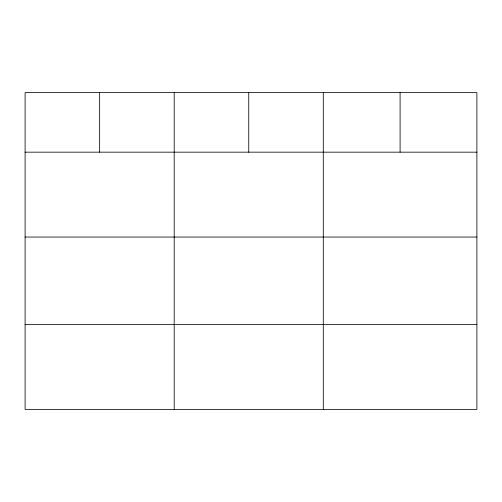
<?xml version="1.0" encoding="UTF-8"?>
<svg xmlns="http://www.w3.org/2000/svg" width="502" height="502" viewBox="0 0 502 502"><rect width="100%" height="100%" fill="white"/><g stroke="black" fill="none" stroke-linecap="round" stroke-linejoin="round"><path stroke-width="0.75" d="M476.9 237.051L476.9 92.625L25.1 92.625L25.1 409.375L476.9 409.375L476.9 237.051L25.1 237.051M25.1 152.169L476.9 152.169M25.1 324.499L476.9 324.499M400.094 92.625L400.094 152.169M323.288 92.625L323.288 409.375M248.741 92.625L248.741 152.169M174.194 92.625L174.194 409.375M99.647 92.625L99.647 152.169"/></g></svg>
